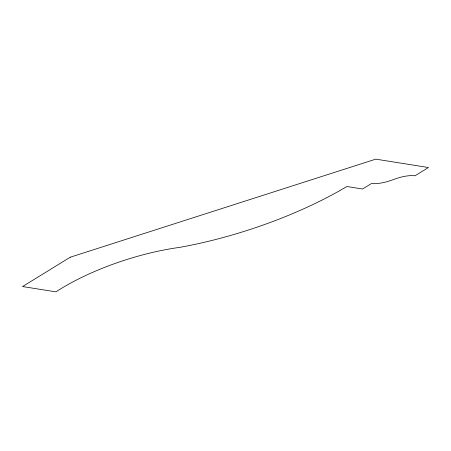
<?xml version="1.0" encoding="UTF-8"?>
<svg xmlns="http://www.w3.org/2000/svg" width="451" height="451" viewBox="0 0 451 451"><rect width="100%" height="100%" fill="white"/><g stroke="black" fill="none" stroke-linecap="round" stroke-linejoin="round"><path stroke-width="0.68" d="M70.266 257.205L22.55 286.548L55.896 291.853A124.172 43.691 -17.9 0 1 179.69 247.368A197.115 69.353 -17.9 0 0 346.881 186.511L362.576 189.008L371.539 183.495A22.589 7.949 -17.9 0 0 391.124 180.383L395.865 178.709A21.563 7.588 -17.9 0 1 414.999 175.8L428.45 167.524L375.773 159.147L70.266 257.205"/></g></svg>
